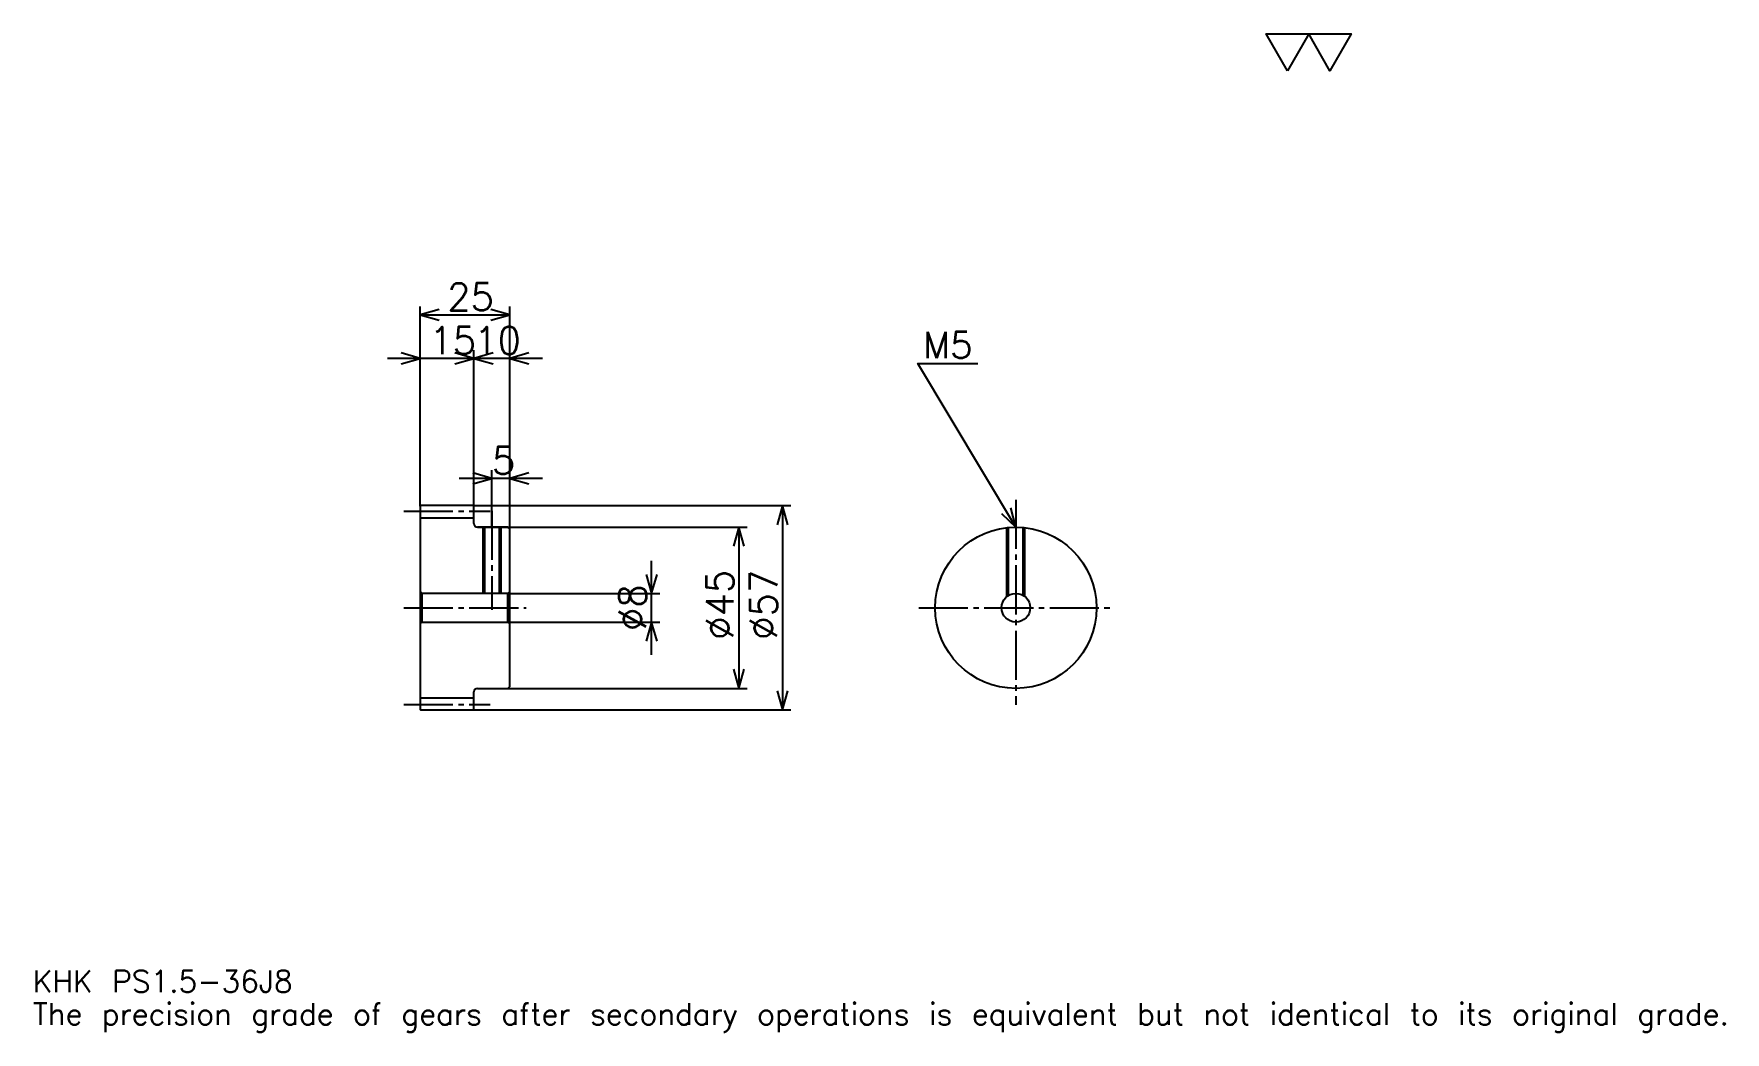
# Model space of a CAD drawing. Extents: x 15 to 487, y 6 to 284.
import ezdxf

# ---------------------------------------------------------------- set-up
doc = ezdxf.new("R2010")
doc.units = 0
doc.linetypes.add('DASHDOT', pattern=[18.260869, 13.695652, -1.521739, 1.521739, -1.521739])
doc.layers.get('0').update_dxf_attribs({"linetype": 'CONTINUOUS'})
doc.layers.add('DASHDOT', color=6, linetype='DASHDOT')
doc.styles.add('KANJI', font='TXT', dxfattribs={"bigfont": 'BIGFONT'})

msp = doc.modelspace()

# ---------------------------------------------------------------- linework, layer by layer
at = {"color": 5}
for p, q in [((123.260864, 152.521744), (123.260864, 208.065216)), ((148.260864, 152.521744), (148.260864, 208.065216)), ((123.260864, 205.782608), (148.260864, 205.782608)), ((147.391296, 193.608704), (114.130432, 193.608704)), ((157.391296, 193.608704), (129.130432, 193.608704)), ((138.260864, 152.521744), (138.260864, 195.891312)), ((143.260864, 152.521744), (143.260864, 162.413055)), ((157.391296, 160.130432), (134.130432, 160.130432)), ((123.260864, 152.421738), (123.260864, 152.521744)), ((138.160858, 152.521744), (148.260864, 152.521744)), ((138.260864, 152.421738), (138.260864, 152.521744)), ((143.260864, 146.521744), (143.260864, 152.521744)), ((148.260864, 152.521744), (226.630432, 152.521744)), ((148.260864, 146.021744), (148.260864, 152.521744)), ((224.347824, 152.521744), (224.347824, 95.521744)), ((139.260864, 146.521744), (148.260864, 146.521744)), ((148.260864, 146.521744), (214.456512, 146.521744)), ((212.173904, 146.521744), (212.173904, 101.521744)), ((187.82608, 110.891312), (187.82608, 137.152176)), ((148.260864, 128.021744), (190.108688, 128.021744)), ((148.260864, 120.021744), (190.108688, 120.021744)), ((139.260864, 101.521744), (148.260864, 101.521744)), ((148.260864, 101.521744), (214.456512, 101.521744)), ((138.160858, 95.521744), (148.260864, 95.521744)), ((148.260864, 95.521744), (226.630432, 95.521744))]:
    msp.add_line(p, q, dxfattribs=at)
at = {"color": 4}
for p, q in [((123.260864, 149.146744), (138.260864, 149.146744)), ((123.760864, 128.021744), (123.760864, 120.021744)), ((147.760864, 128.021744), (148.260864, 128.521744)), ((147.760864, 120.021744), (148.260864, 119.521744)), ((123.260864, 98.896744), (138.260864, 98.896744))]:
    msp.add_line(p, q, dxfattribs=at)
at = {"color": 7}
msp.add_lwpolyline([(365.217377, 273.913055), (359.282593, 284.200012), (383.021729, 284.200012), (377.086945, 273.913055), (371.152161, 284.200012), (365.217377, 273.913055)], dxfattribs=at)
at = {"color": 5}
for points in [[(128.586945, 207.304352), (123.260864, 205.782608), (128.586945, 204.260864)], [(142.934784, 204.260864), (148.260864, 205.782608), (142.934784, 207.304352)], [(117.934776, 192.086975), (123.260864, 193.608704), (117.934776, 195.130432)], [(132.934784, 192.086975), (138.260864, 193.608704), (132.934784, 195.130432)], [(143.586945, 195.130432), (138.260864, 193.608704), (143.586945, 192.086975)], [(153.586945, 195.130432), (148.260864, 193.608704), (153.586945, 192.086975)], [(289.456512, 146.521744), (262.065216, 192.17392), (278.804321, 192.17392)], [(137.934784, 158.608704), (143.260864, 160.130432), (137.934784, 161.652176)], [(153.586945, 161.652176), (148.260864, 160.130432), (153.586945, 158.608704)], [(225.869568, 147.195648), (224.347824, 152.521744), (222.82608, 147.195648)], [(285.411377, 150.305893), (289.456512, 146.521744), (288.021149, 151.87175)], [(213.695648, 141.195648), (212.173904, 146.521744), (210.652161, 141.195648)], [(186.304337, 133.347824), (187.82608, 128.021744), (189.347809, 133.347824)], [(189.347809, 114.695656), (187.82608, 120.021744), (186.304337, 114.695656)], [(210.652161, 106.847832), (212.173904, 101.521744), (213.695648, 106.847832)], [(222.82608, 100.847832), (224.347824, 95.521744), (225.869568, 100.847832)]]:
    msp.add_lwpolyline(points, dxfattribs=at)
at = {"color": 4}
for points in [[(138.260864, 147.521744), (138.260864, 152.421738), (138.160858, 152.521744), (123.360863, 152.521744), (123.260864, 152.421738), (123.260864, 119.521744)], [(139.260864, 101.521744), (147.760864, 101.521744), (148.260864, 102.021744), (148.260864, 146.021744), (147.760864, 146.521744), (139.260864, 146.521744)], [(140.760864, 146.521744), (140.760864, 128.021744)], [(141.195862, 146.521744), (141.195862, 128.021744)], [(145.325867, 146.521744), (145.325867, 128.021744)], [(145.760864, 146.521744), (145.760864, 128.021744)], [(286.956512, 127.144241), (286.956512, 146.382416)], [(287.39151, 127.447495), (287.39151, 146.426788)], [(291.521515, 127.447495), (291.521515, 146.426788)], [(291.956512, 127.144241), (291.956512, 146.382416)], [(123.260864, 119.521744), (123.760864, 120.021744), (147.760864, 120.021744), (147.760864, 128.021744), (123.760864, 128.021744), (123.260864, 128.521744)], [(123.260864, 119.521744), (123.260864, 95.621742), (123.360863, 95.521744), (138.160858, 95.521744), (138.260864, 95.621742), (138.260864, 100.521744)]]:
    msp.add_lwpolyline(points, dxfattribs=at)
for radius in [22.5, 4]:
    msp.add_circle((289.456512, 124.021744), radius, dxfattribs=at)
for centre, start, end in [((139.260864, 147.521744), 180, 270), ((139.260864, 100.521744), 90, 180)]:
    msp.add_arc(centre, 1, start, end, dxfattribs=at)
at = {"layer": 'DASHDOT', "color": 7}
for p, q in [((118.695648, 151.021744), (142.82608, 151.021744)), ((289.456512, 154.130432), (289.456512, 96.956528)), ((118.695648, 124.021744), (152.82608, 124.021744)), ((262.391296, 124.021744), (316.521729, 124.021744)), ((118.695648, 97.021744), (142.82608, 97.021744))]:
    msp.add_line(p, q, dxfattribs=at)
msp.add_lwpolyline([(143.260864, 151.08696), (143.260864, 123.456528)], dxfattribs=at)

# ---------------------------------------------------------------- texts
at = {"color": 7, "style": 'KANJI'}
for s, height, p in [('25', 7.608696, (130.815216, 207)), ('15', 7.608696, (125.815208, 194.826096)), ('10', 7.608696, (138.315216, 194.826096)), ('M5', 7.304348, (263.586945, 193.695648)), ('5', 7.608696, (143.28804, 161.347839)), ('KHK PS1.5-36J8', 6.086957, (15.217391, 16.73913)), ('The precision grade of gears after secondary operations is equivalent but not identical to its original grade.', 6.086957, (15.217391, 7.608696))]:
    msp.add_text(s, height=height, dxfattribs=at).set_placement(p)
for s, p in [('%%c45', (210.652161, 115.081528)), ('%%c57', (222.82608, 115.081528)), ('%%c8', (186.304337, 117.554352))]:
    msp.add_text(s, height=7.608696, rotation=90, dxfattribs=at).set_placement(p)

doc.saveas('drawing.dxf')
